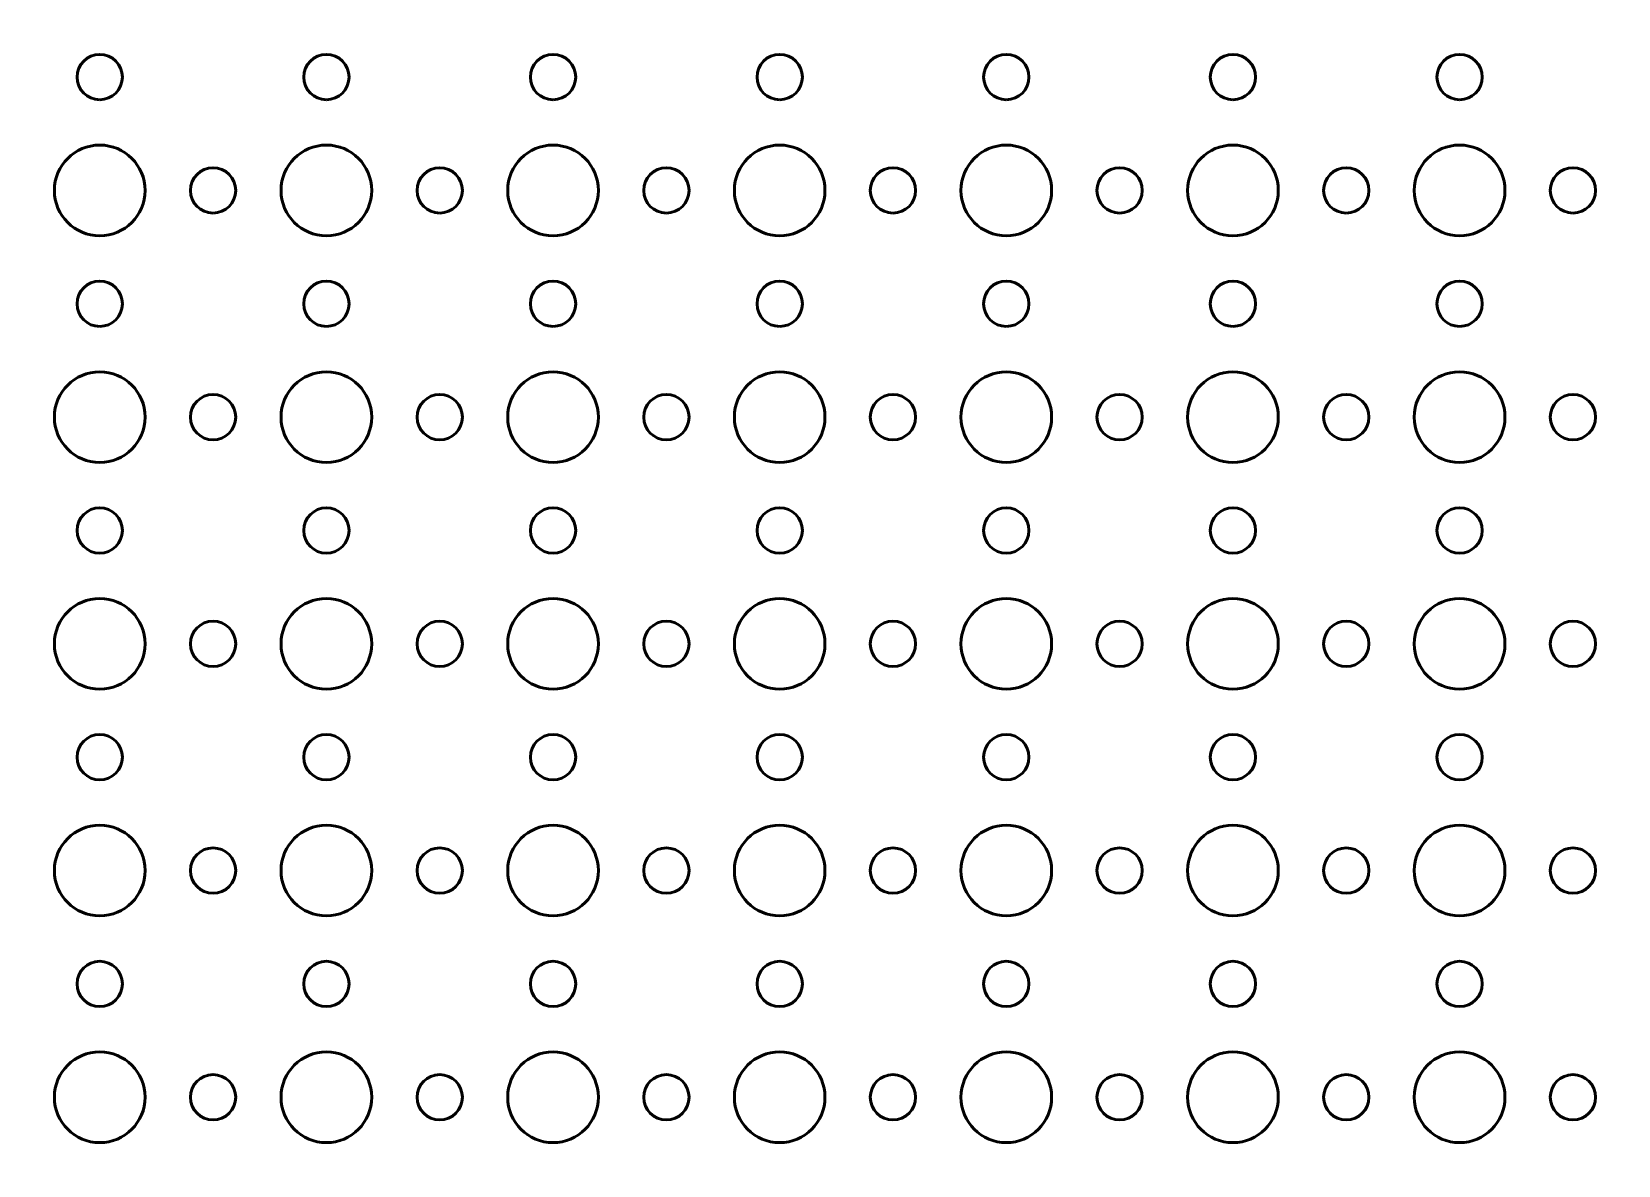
# Model space of a CAD drawing. Header units: centimetres. Extents: x -42 to 42, y -29.9 to 29.9.
# Drawn here: x -10.2 to 0.3, y -22.2 to -14.7 of the extents above; entities that cross this region are included whole.
import ezdxf

# ---------------------------------------------------------------- set-up
doc = ezdxf.new("R2010")
doc.units = ezdxf.units.CM
doc.header["$MEASUREMENT"] = 0
doc.layers.add('Layer 1', color=7, linetype='Continuous')

msp = doc.modelspace()

# ---------------------------------------------------------------- linework, layer by layer
at = {"layer": 'Layer 1', "lineweight": 53}
for points, knots in [([(41.95, 29.45), (41.95, 29.45), (41.95, -29.45), (41.95, -29.45), (41.95, -29.45), (41.95, -29.72614), (41.72614, -29.95), (41.45, -29.95), (41.45, -29.95), (41.45, -29.95), (-41.45, -29.95), (-41.45, -29.95), (-41.45, -29.95), (-41.72614, -29.95), (-41.95, -29.72614), (-41.95, -29.45), (-41.95, -29.45), (-41.95, -29.45), (-41.95, 29.45), (-41.95, 29.45), (-41.95, 29.45), (-41.95, 29.72614), (-41.72614, 29.95), (-41.45, 29.95), (-41.45, 29.95), (-41.45, 29.95), (41.45, 29.95), (41.45, 29.95), (41.45, 29.95), (41.72614, 29.95), (41.95, 29.72614), (41.95, 29.45)], [0, 0, 0, 0, 0.11111111, 0.11111111, 0.11111111, 0.11111111, 0.22222222, 0.22222222, 0.22222222, 0.22222222, 0.33333333, 0.33333333, 0.33333333, 0.33333333, 0.44444444, 0.44444444, 0.44444444, 0.44444444, 0.55555556, 0.55555556, 0.55555556, 0.55555556, 0.66666667, 0.66666667, 0.66666667, 0.66666667, 0.77777778, 0.77777778, 0.77777778, 0.77777778, 1, 1, 1, 1]), ([(-9.75, -15.15), (-9.83284, -15.15), (-9.9, -15.08284), (-9.9, -15), (-9.9, -15), (-9.9, -14.91716), (-9.83284, -14.85), (-9.75, -14.85), (-9.75, -14.85), (-9.66716, -14.85), (-9.6, -14.91716), (-9.6, -15), (-9.6, -15), (-9.6, -15.08284), (-9.66716, -15.15), (-9.75, -15.15)], [0, 0, 0, 0, 0.2, 0.2, 0.2, 0.2, 0.4, 0.4, 0.4, 0.4, 0.6, 0.6, 0.6, 0.6, 1, 1, 1, 1]), ([(-8.25, -15.15), (-8.33284, -15.15), (-8.4, -15.08284), (-8.4, -15), (-8.4, -15), (-8.4, -14.91716), (-8.33284, -14.85), (-8.25, -14.85), (-8.25, -14.85), (-8.16716, -14.85), (-8.1, -14.91716), (-8.1, -15), (-8.1, -15), (-8.1, -15.08284), (-8.16716, -15.15), (-8.25, -15.15)], [0, 0, 0, 0, 0.2, 0.2, 0.2, 0.2, 0.4, 0.4, 0.4, 0.4, 0.6, 0.6, 0.6, 0.6, 1, 1, 1, 1]), ([(-6.75, -15.15), (-6.83284, -15.15), (-6.9, -15.08284), (-6.9, -15), (-6.9, -15), (-6.9, -14.91716), (-6.83284, -14.85), (-6.75, -14.85), (-6.75, -14.85), (-6.66716, -14.85), (-6.6, -14.91716), (-6.6, -15), (-6.6, -15), (-6.6, -15.08284), (-6.66716, -15.15), (-6.75, -15.15)], [0, 0, 0, 0, 0.2, 0.2, 0.2, 0.2, 0.4, 0.4, 0.4, 0.4, 0.6, 0.6, 0.6, 0.6, 1, 1, 1, 1]), ([(-5.25, -15.15), (-5.33284, -15.15), (-5.4, -15.08284), (-5.4, -15), (-5.4, -15), (-5.4, -14.91716), (-5.33284, -14.85), (-5.25, -14.85), (-5.25, -14.85), (-5.16716, -14.85), (-5.1, -14.91716), (-5.1, -15), (-5.1, -15), (-5.1, -15.08284), (-5.16716, -15.15), (-5.25, -15.15)], [0, 0, 0, 0, 0.2, 0.2, 0.2, 0.2, 0.4, 0.4, 0.4, 0.4, 0.6, 0.6, 0.6, 0.6, 1, 1, 1, 1]), ([(-3.75, -15.15), (-3.83284, -15.15), (-3.9, -15.08284), (-3.9, -15), (-3.9, -15), (-3.9, -14.91716), (-3.83284, -14.85), (-3.75, -14.85), (-3.75, -14.85), (-3.66716, -14.85), (-3.6, -14.91716), (-3.6, -15), (-3.6, -15), (-3.6, -15.08284), (-3.66716, -15.15), (-3.75, -15.15)], [0, 0, 0, 0, 0.2, 0.2, 0.2, 0.2, 0.4, 0.4, 0.4, 0.4, 0.6, 0.6, 0.6, 0.6, 1, 1, 1, 1]), ([(-2.25, -15.15), (-2.33284, -15.15), (-2.4, -15.08284), (-2.4, -15), (-2.4, -15), (-2.4, -14.91716), (-2.33284, -14.85), (-2.25, -14.85), (-2.25, -14.85), (-2.16716, -14.85), (-2.1, -14.91716), (-2.1, -15), (-2.1, -15), (-2.1, -15.08284), (-2.16716, -15.15), (-2.25, -15.15)], [0, 0, 0, 0, 0.2, 0.2, 0.2, 0.2, 0.4, 0.4, 0.4, 0.4, 0.6, 0.6, 0.6, 0.6, 1, 1, 1, 1]), ([(-0.75, -15.15), (-0.83284, -15.15), (-0.9, -15.08284), (-0.9, -15), (-0.9, -15), (-0.9, -14.91716), (-0.83284, -14.85), (-0.75, -14.85), (-0.75, -14.85), (-0.66716, -14.85), (-0.6, -14.91716), (-0.6, -15), (-0.6, -15), (-0.6, -15.08284), (-0.66716, -15.15), (-0.75, -15.15)], [0, 0, 0, 0, 0.2, 0.2, 0.2, 0.2, 0.4, 0.4, 0.4, 0.4, 0.6, 0.6, 0.6, 0.6, 1, 1, 1, 1]), ([(-9.75, -16.05), (-9.91569, -16.05), (-10.05, -15.91569), (-10.05, -15.75), (-10.05, -15.75), (-10.05, -15.58431), (-9.91569, -15.45), (-9.75, -15.45), (-9.75, -15.45), (-9.58431, -15.45), (-9.45, -15.58431), (-9.45, -15.75), (-9.45, -15.75), (-9.45, -15.91569), (-9.58431, -16.05), (-9.75, -16.05)], [0, 0, 0, 0, 0.2, 0.2, 0.2, 0.2, 0.4, 0.4, 0.4, 0.4, 0.6, 0.6, 0.6, 0.6, 1, 1, 1, 1]), ([(-8.25, -16.05), (-8.41569, -16.05), (-8.55, -15.91569), (-8.55, -15.75), (-8.55, -15.75), (-8.55, -15.58431), (-8.41569, -15.45), (-8.25, -15.45), (-8.25, -15.45), (-8.08431, -15.45), (-7.95, -15.58431), (-7.95, -15.75), (-7.95, -15.75), (-7.95, -15.91569), (-8.08431, -16.05), (-8.25, -16.05)], [0, 0, 0, 0, 0.2, 0.2, 0.2, 0.2, 0.4, 0.4, 0.4, 0.4, 0.6, 0.6, 0.6, 0.6, 1, 1, 1, 1]), ([(-6.75, -16.05), (-6.91569, -16.05), (-7.05, -15.91569), (-7.05, -15.75), (-7.05, -15.75), (-7.05, -15.58431), (-6.91569, -15.45), (-6.75, -15.45), (-6.75, -15.45), (-6.58431, -15.45), (-6.45, -15.58431), (-6.45, -15.75), (-6.45, -15.75), (-6.45, -15.91569), (-6.58431, -16.05), (-6.75, -16.05)], [0, 0, 0, 0, 0.2, 0.2, 0.2, 0.2, 0.4, 0.4, 0.4, 0.4, 0.6, 0.6, 0.6, 0.6, 1, 1, 1, 1]), ([(-5.25, -16.05), (-5.41569, -16.05), (-5.55, -15.91569), (-5.55, -15.75), (-5.55, -15.75), (-5.55, -15.58431), (-5.41569, -15.45), (-5.25, -15.45), (-5.25, -15.45), (-5.08431, -15.45), (-4.95, -15.58431), (-4.95, -15.75), (-4.95, -15.75), (-4.95, -15.91569), (-5.08431, -16.05), (-5.25, -16.05)], [0, 0, 0, 0, 0.2, 0.2, 0.2, 0.2, 0.4, 0.4, 0.4, 0.4, 0.6, 0.6, 0.6, 0.6, 1, 1, 1, 1]), ([(-3.75, -16.05), (-3.91569, -16.05), (-4.05, -15.91569), (-4.05, -15.75), (-4.05, -15.75), (-4.05, -15.58431), (-3.91569, -15.45), (-3.75, -15.45), (-3.75, -15.45), (-3.58431, -15.45), (-3.45, -15.58431), (-3.45, -15.75), (-3.45, -15.75), (-3.45, -15.91569), (-3.58431, -16.05), (-3.75, -16.05)], [0, 0, 0, 0, 0.2, 0.2, 0.2, 0.2, 0.4, 0.4, 0.4, 0.4, 0.6, 0.6, 0.6, 0.6, 1, 1, 1, 1]), ([(-2.25, -16.05), (-2.41569, -16.05), (-2.55, -15.91569), (-2.55, -15.75), (-2.55, -15.75), (-2.55, -15.58431), (-2.41569, -15.45), (-2.25, -15.45), (-2.25, -15.45), (-2.08431, -15.45), (-1.95, -15.58431), (-1.95, -15.75), (-1.95, -15.75), (-1.95, -15.91569), (-2.08431, -16.05), (-2.25, -16.05)], [0, 0, 0, 0, 0.2, 0.2, 0.2, 0.2, 0.4, 0.4, 0.4, 0.4, 0.6, 0.6, 0.6, 0.6, 1, 1, 1, 1]), ([(-0.75, -16.05), (-0.91569, -16.05), (-1.05, -15.91569), (-1.05, -15.75), (-1.05, -15.75), (-1.05, -15.58431), (-0.91569, -15.45), (-0.75, -15.45), (-0.75, -15.45), (-0.58431, -15.45), (-0.45, -15.58431), (-0.45, -15.75), (-0.45, -15.75), (-0.45, -15.91569), (-0.58431, -16.05), (-0.75, -16.05)], [0, 0, 0, 0, 0.2, 0.2, 0.2, 0.2, 0.4, 0.4, 0.4, 0.4, 0.6, 0.6, 0.6, 0.6, 1, 1, 1, 1]), ([(-9, -15.9), (-9.08284, -15.9), (-9.15, -15.83284), (-9.15, -15.75), (-9.15, -15.75), (-9.15, -15.66716), (-9.08284, -15.6), (-9, -15.6), (-9, -15.6), (-8.91716, -15.6), (-8.85, -15.66716), (-8.85, -15.75), (-8.85, -15.75), (-8.85, -15.83284), (-8.91716, -15.9), (-9, -15.9)], [0, 0, 0, 0, 0.2, 0.2, 0.2, 0.2, 0.4, 0.4, 0.4, 0.4, 0.6, 0.6, 0.6, 0.6, 1, 1, 1, 1]), ([(-7.5, -15.9), (-7.58284, -15.9), (-7.65, -15.83284), (-7.65, -15.75), (-7.65, -15.75), (-7.65, -15.66716), (-7.58284, -15.6), (-7.5, -15.6), (-7.5, -15.6), (-7.41716, -15.6), (-7.35, -15.66716), (-7.35, -15.75), (-7.35, -15.75), (-7.35, -15.83284), (-7.41716, -15.9), (-7.5, -15.9)], [0, 0, 0, 0, 0.2, 0.2, 0.2, 0.2, 0.4, 0.4, 0.4, 0.4, 0.6, 0.6, 0.6, 0.6, 1, 1, 1, 1]), ([(-6, -15.9), (-6.08284, -15.9), (-6.15, -15.83284), (-6.15, -15.75), (-6.15, -15.75), (-6.15, -15.66716), (-6.08284, -15.6), (-6, -15.6), (-6, -15.6), (-5.91716, -15.6), (-5.85, -15.66716), (-5.85, -15.75), (-5.85, -15.75), (-5.85, -15.83284), (-5.91716, -15.9), (-6, -15.9)], [0, 0, 0, 0, 0.2, 0.2, 0.2, 0.2, 0.4, 0.4, 0.4, 0.4, 0.6, 0.6, 0.6, 0.6, 1, 1, 1, 1]), ([(-4.5, -15.9), (-4.58284, -15.9), (-4.65, -15.83284), (-4.65, -15.75), (-4.65, -15.75), (-4.65, -15.66716), (-4.58284, -15.6), (-4.5, -15.6), (-4.5, -15.6), (-4.41716, -15.6), (-4.35, -15.66716), (-4.35, -15.75), (-4.35, -15.75), (-4.35, -15.83284), (-4.41716, -15.9), (-4.5, -15.9)], [0, 0, 0, 0, 0.2, 0.2, 0.2, 0.2, 0.4, 0.4, 0.4, 0.4, 0.6, 0.6, 0.6, 0.6, 1, 1, 1, 1]), ([(-3, -15.9), (-3.08284, -15.9), (-3.15, -15.83284), (-3.15, -15.75), (-3.15, -15.75), (-3.15, -15.66716), (-3.08284, -15.6), (-3, -15.6), (-3, -15.6), (-2.91716, -15.6), (-2.85, -15.66716), (-2.85, -15.75), (-2.85, -15.75), (-2.85, -15.83284), (-2.91716, -15.9), (-3, -15.9)], [0, 0, 0, 0, 0.2, 0.2, 0.2, 0.2, 0.4, 0.4, 0.4, 0.4, 0.6, 0.6, 0.6, 0.6, 1, 1, 1, 1]), ([(-1.5, -15.9), (-1.58284, -15.9), (-1.65, -15.83284), (-1.65, -15.75), (-1.65, -15.75), (-1.65, -15.66716), (-1.58284, -15.6), (-1.5, -15.6), (-1.5, -15.6), (-1.41716, -15.6), (-1.35, -15.66716), (-1.35, -15.75), (-1.35, -15.75), (-1.35, -15.83284), (-1.41716, -15.9), (-1.5, -15.9)], [0, 0, 0, 0, 0.2, 0.2, 0.2, 0.2, 0.4, 0.4, 0.4, 0.4, 0.6, 0.6, 0.6, 0.6, 1, 1, 1, 1]), ([(0, -15.9), (-0.08284, -15.9), (-0.15, -15.83284), (-0.15, -15.75), (-0.15, -15.75), (-0.15, -15.66716), (-0.08284, -15.6), (0, -15.6), (0, -15.6), (0.08284, -15.6), (0.15, -15.66716), (0.15, -15.75), (0.15, -15.75), (0.15, -15.83284), (0.08284, -15.9), (0, -15.9)], [0, 0, 0, 0, 0.2, 0.2, 0.2, 0.2, 0.4, 0.4, 0.4, 0.4, 0.6, 0.6, 0.6, 0.6, 1, 1, 1, 1]), ([(-9.75, -16.65), (-9.83284, -16.65), (-9.9, -16.58284), (-9.9, -16.5), (-9.9, -16.5), (-9.9, -16.41716), (-9.83284, -16.35), (-9.75, -16.35), (-9.75, -16.35), (-9.66716, -16.35), (-9.6, -16.41716), (-9.6, -16.5), (-9.6, -16.5), (-9.6, -16.58284), (-9.66716, -16.65), (-9.75, -16.65)], [0, 0, 0, 0, 0.2, 0.2, 0.2, 0.2, 0.4, 0.4, 0.4, 0.4, 0.6, 0.6, 0.6, 0.6, 1, 1, 1, 1]), ([(-8.25, -16.65), (-8.33284, -16.65), (-8.4, -16.58284), (-8.4, -16.5), (-8.4, -16.5), (-8.4, -16.41716), (-8.33284, -16.35), (-8.25, -16.35), (-8.25, -16.35), (-8.16716, -16.35), (-8.1, -16.41716), (-8.1, -16.5), (-8.1, -16.5), (-8.1, -16.58284), (-8.16716, -16.65), (-8.25, -16.65)], [0, 0, 0, 0, 0.2, 0.2, 0.2, 0.2, 0.4, 0.4, 0.4, 0.4, 0.6, 0.6, 0.6, 0.6, 1, 1, 1, 1]), ([(-6.75, -16.65), (-6.83284, -16.65), (-6.9, -16.58284), (-6.9, -16.5), (-6.9, -16.5), (-6.9, -16.41716), (-6.83284, -16.35), (-6.75, -16.35), (-6.75, -16.35), (-6.66716, -16.35), (-6.6, -16.41716), (-6.6, -16.5), (-6.6, -16.5), (-6.6, -16.58284), (-6.66716, -16.65), (-6.75, -16.65)], [0, 0, 0, 0, 0.2, 0.2, 0.2, 0.2, 0.4, 0.4, 0.4, 0.4, 0.6, 0.6, 0.6, 0.6, 1, 1, 1, 1]), ([(-5.25, -16.65), (-5.33284, -16.65), (-5.4, -16.58284), (-5.4, -16.5), (-5.4, -16.5), (-5.4, -16.41716), (-5.33284, -16.35), (-5.25, -16.35), (-5.25, -16.35), (-5.16716, -16.35), (-5.1, -16.41716), (-5.1, -16.5), (-5.1, -16.5), (-5.1, -16.58284), (-5.16716, -16.65), (-5.25, -16.65)], [0, 0, 0, 0, 0.2, 0.2, 0.2, 0.2, 0.4, 0.4, 0.4, 0.4, 0.6, 0.6, 0.6, 0.6, 1, 1, 1, 1]), ([(-3.75, -16.65), (-3.83284, -16.65), (-3.9, -16.58284), (-3.9, -16.5), (-3.9, -16.5), (-3.9, -16.41716), (-3.83284, -16.35), (-3.75, -16.35), (-3.75, -16.35), (-3.66716, -16.35), (-3.6, -16.41716), (-3.6, -16.5), (-3.6, -16.5), (-3.6, -16.58284), (-3.66716, -16.65), (-3.75, -16.65)], [0, 0, 0, 0, 0.2, 0.2, 0.2, 0.2, 0.4, 0.4, 0.4, 0.4, 0.6, 0.6, 0.6, 0.6, 1, 1, 1, 1]), ([(-2.25, -16.65), (-2.33284, -16.65), (-2.4, -16.58284), (-2.4, -16.5), (-2.4, -16.5), (-2.4, -16.41716), (-2.33284, -16.35), (-2.25, -16.35), (-2.25, -16.35), (-2.16716, -16.35), (-2.1, -16.41716), (-2.1, -16.5), (-2.1, -16.5), (-2.1, -16.58284), (-2.16716, -16.65), (-2.25, -16.65)], [0, 0, 0, 0, 0.2, 0.2, 0.2, 0.2, 0.4, 0.4, 0.4, 0.4, 0.6, 0.6, 0.6, 0.6, 1, 1, 1, 1]), ([(-0.75, -16.65), (-0.83284, -16.65), (-0.9, -16.58284), (-0.9, -16.5), (-0.9, -16.5), (-0.9, -16.41716), (-0.83284, -16.35), (-0.75, -16.35), (-0.75, -16.35), (-0.66716, -16.35), (-0.6, -16.41716), (-0.6, -16.5), (-0.6, -16.5), (-0.6, -16.58284), (-0.66716, -16.65), (-0.75, -16.65)], [0, 0, 0, 0, 0.2, 0.2, 0.2, 0.2, 0.4, 0.4, 0.4, 0.4, 0.6, 0.6, 0.6, 0.6, 1, 1, 1, 1]), ([(-9.75, -17.55), (-9.91569, -17.55), (-10.05, -17.41569), (-10.05, -17.25), (-10.05, -17.25), (-10.05, -17.08431), (-9.91569, -16.95), (-9.75, -16.95), (-9.75, -16.95), (-9.58431, -16.95), (-9.45, -17.08431), (-9.45, -17.25), (-9.45, -17.25), (-9.45, -17.41569), (-9.58431, -17.55), (-9.75, -17.55)], [0, 0, 0, 0, 0.2, 0.2, 0.2, 0.2, 0.4, 0.4, 0.4, 0.4, 0.6, 0.6, 0.6, 0.6, 1, 1, 1, 1]), ([(-8.25, -17.55), (-8.41569, -17.55), (-8.55, -17.41569), (-8.55, -17.25), (-8.55, -17.25), (-8.55, -17.08431), (-8.41569, -16.95), (-8.25, -16.95), (-8.25, -16.95), (-8.08431, -16.95), (-7.95, -17.08431), (-7.95, -17.25), (-7.95, -17.25), (-7.95, -17.41569), (-8.08431, -17.55), (-8.25, -17.55)], [0, 0, 0, 0, 0.2, 0.2, 0.2, 0.2, 0.4, 0.4, 0.4, 0.4, 0.6, 0.6, 0.6, 0.6, 1, 1, 1, 1]), ([(-6.75, -17.55), (-6.91569, -17.55), (-7.05, -17.41569), (-7.05, -17.25), (-7.05, -17.25), (-7.05, -17.08431), (-6.91569, -16.95), (-6.75, -16.95), (-6.75, -16.95), (-6.58431, -16.95), (-6.45, -17.08431), (-6.45, -17.25), (-6.45, -17.25), (-6.45, -17.41569), (-6.58431, -17.55), (-6.75, -17.55)], [0, 0, 0, 0, 0.2, 0.2, 0.2, 0.2, 0.4, 0.4, 0.4, 0.4, 0.6, 0.6, 0.6, 0.6, 1, 1, 1, 1]), ([(-5.25, -17.55), (-5.41569, -17.55), (-5.55, -17.41569), (-5.55, -17.25), (-5.55, -17.25), (-5.55, -17.08431), (-5.41569, -16.95), (-5.25, -16.95), (-5.25, -16.95), (-5.08431, -16.95), (-4.95, -17.08431), (-4.95, -17.25), (-4.95, -17.25), (-4.95, -17.41569), (-5.08431, -17.55), (-5.25, -17.55)], [0, 0, 0, 0, 0.2, 0.2, 0.2, 0.2, 0.4, 0.4, 0.4, 0.4, 0.6, 0.6, 0.6, 0.6, 1, 1, 1, 1]), ([(-3.75, -17.55), (-3.91569, -17.55), (-4.05, -17.41569), (-4.05, -17.25), (-4.05, -17.25), (-4.05, -17.08431), (-3.91569, -16.95), (-3.75, -16.95), (-3.75, -16.95), (-3.58431, -16.95), (-3.45, -17.08431), (-3.45, -17.25), (-3.45, -17.25), (-3.45, -17.41569), (-3.58431, -17.55), (-3.75, -17.55)], [0, 0, 0, 0, 0.2, 0.2, 0.2, 0.2, 0.4, 0.4, 0.4, 0.4, 0.6, 0.6, 0.6, 0.6, 1, 1, 1, 1]), ([(-2.25, -17.55), (-2.41569, -17.55), (-2.55, -17.41569), (-2.55, -17.25), (-2.55, -17.25), (-2.55, -17.08431), (-2.41569, -16.95), (-2.25, -16.95), (-2.25, -16.95), (-2.08431, -16.95), (-1.95, -17.08431), (-1.95, -17.25), (-1.95, -17.25), (-1.95, -17.41569), (-2.08431, -17.55), (-2.25, -17.55)], [0, 0, 0, 0, 0.2, 0.2, 0.2, 0.2, 0.4, 0.4, 0.4, 0.4, 0.6, 0.6, 0.6, 0.6, 1, 1, 1, 1]), ([(-0.75, -17.55), (-0.91569, -17.55), (-1.05, -17.41569), (-1.05, -17.25), (-1.05, -17.25), (-1.05, -17.08431), (-0.91569, -16.95), (-0.75, -16.95), (-0.75, -16.95), (-0.58431, -16.95), (-0.45, -17.08431), (-0.45, -17.25), (-0.45, -17.25), (-0.45, -17.41569), (-0.58431, -17.55), (-0.75, -17.55)], [0, 0, 0, 0, 0.2, 0.2, 0.2, 0.2, 0.4, 0.4, 0.4, 0.4, 0.6, 0.6, 0.6, 0.6, 1, 1, 1, 1]), ([(-9, -17.4), (-9.08284, -17.4), (-9.15, -17.33284), (-9.15, -17.25), (-9.15, -17.25), (-9.15, -17.16716), (-9.08284, -17.1), (-9, -17.1), (-9, -17.1), (-8.91716, -17.1), (-8.85, -17.16716), (-8.85, -17.25), (-8.85, -17.25), (-8.85, -17.33284), (-8.91716, -17.4), (-9, -17.4)], [0, 0, 0, 0, 0.2, 0.2, 0.2, 0.2, 0.4, 0.4, 0.4, 0.4, 0.6, 0.6, 0.6, 0.6, 1, 1, 1, 1]), ([(-7.5, -17.4), (-7.58284, -17.4), (-7.65, -17.33284), (-7.65, -17.25), (-7.65, -17.25), (-7.65, -17.16716), (-7.58284, -17.1), (-7.5, -17.1), (-7.5, -17.1), (-7.41716, -17.1), (-7.35, -17.16716), (-7.35, -17.25), (-7.35, -17.25), (-7.35, -17.33284), (-7.41716, -17.4), (-7.5, -17.4)], [0, 0, 0, 0, 0.2, 0.2, 0.2, 0.2, 0.4, 0.4, 0.4, 0.4, 0.6, 0.6, 0.6, 0.6, 1, 1, 1, 1]), ([(-6, -17.4), (-6.08284, -17.4), (-6.15, -17.33284), (-6.15, -17.25), (-6.15, -17.25), (-6.15, -17.16716), (-6.08284, -17.1), (-6, -17.1), (-6, -17.1), (-5.91716, -17.1), (-5.85, -17.16716), (-5.85, -17.25), (-5.85, -17.25), (-5.85, -17.33284), (-5.91716, -17.4), (-6, -17.4)], [0, 0, 0, 0, 0.2, 0.2, 0.2, 0.2, 0.4, 0.4, 0.4, 0.4, 0.6, 0.6, 0.6, 0.6, 1, 1, 1, 1]), ([(-4.5, -17.4), (-4.58284, -17.4), (-4.65, -17.33284), (-4.65, -17.25), (-4.65, -17.25), (-4.65, -17.16716), (-4.58284, -17.1), (-4.5, -17.1), (-4.5, -17.1), (-4.41716, -17.1), (-4.35, -17.16716), (-4.35, -17.25), (-4.35, -17.25), (-4.35, -17.33284), (-4.41716, -17.4), (-4.5, -17.4)], [0, 0, 0, 0, 0.2, 0.2, 0.2, 0.2, 0.4, 0.4, 0.4, 0.4, 0.6, 0.6, 0.6, 0.6, 1, 1, 1, 1]), ([(-3, -17.4), (-3.08284, -17.4), (-3.15, -17.33284), (-3.15, -17.25), (-3.15, -17.25), (-3.15, -17.16716), (-3.08284, -17.1), (-3, -17.1), (-3, -17.1), (-2.91716, -17.1), (-2.85, -17.16716), (-2.85, -17.25), (-2.85, -17.25), (-2.85, -17.33284), (-2.91716, -17.4), (-3, -17.4)], [0, 0, 0, 0, 0.2, 0.2, 0.2, 0.2, 0.4, 0.4, 0.4, 0.4, 0.6, 0.6, 0.6, 0.6, 1, 1, 1, 1]), ([(-1.5, -17.4), (-1.58284, -17.4), (-1.65, -17.33284), (-1.65, -17.25), (-1.65, -17.25), (-1.65, -17.16716), (-1.58284, -17.1), (-1.5, -17.1), (-1.5, -17.1), (-1.41716, -17.1), (-1.35, -17.16716), (-1.35, -17.25), (-1.35, -17.25), (-1.35, -17.33284), (-1.41716, -17.4), (-1.5, -17.4)], [0, 0, 0, 0, 0.2, 0.2, 0.2, 0.2, 0.4, 0.4, 0.4, 0.4, 0.6, 0.6, 0.6, 0.6, 1, 1, 1, 1]), ([(0, -17.4), (-0.08284, -17.4), (-0.15, -17.33284), (-0.15, -17.25), (-0.15, -17.25), (-0.15, -17.16716), (-0.08284, -17.1), (0, -17.1), (0, -17.1), (0.08284, -17.1), (0.15, -17.16716), (0.15, -17.25), (0.15, -17.25), (0.15, -17.33284), (0.08284, -17.4), (0, -17.4)], [0, 0, 0, 0, 0.2, 0.2, 0.2, 0.2, 0.4, 0.4, 0.4, 0.4, 0.6, 0.6, 0.6, 0.6, 1, 1, 1, 1]), ([(-9.75, -18.15), (-9.83284, -18.15), (-9.9, -18.08284), (-9.9, -18), (-9.9, -18), (-9.9, -17.91716), (-9.83284, -17.85), (-9.75, -17.85), (-9.75, -17.85), (-9.66716, -17.85), (-9.6, -17.91716), (-9.6, -18), (-9.6, -18), (-9.6, -18.08284), (-9.66716, -18.15), (-9.75, -18.15)], [0, 0, 0, 0, 0.2, 0.2, 0.2, 0.2, 0.4, 0.4, 0.4, 0.4, 0.6, 0.6, 0.6, 0.6, 1, 1, 1, 1]), ([(-8.25, -18.15), (-8.33284, -18.15), (-8.4, -18.08284), (-8.4, -18), (-8.4, -18), (-8.4, -17.91716), (-8.33284, -17.85), (-8.25, -17.85), (-8.25, -17.85), (-8.16716, -17.85), (-8.1, -17.91716), (-8.1, -18), (-8.1, -18), (-8.1, -18.08284), (-8.16716, -18.15), (-8.25, -18.15)], [0, 0, 0, 0, 0.2, 0.2, 0.2, 0.2, 0.4, 0.4, 0.4, 0.4, 0.6, 0.6, 0.6, 0.6, 1, 1, 1, 1]), ([(-6.75, -18.15), (-6.83284, -18.15), (-6.9, -18.08284), (-6.9, -18), (-6.9, -18), (-6.9, -17.91716), (-6.83284, -17.85), (-6.75, -17.85), (-6.75, -17.85), (-6.66716, -17.85), (-6.6, -17.91716), (-6.6, -18), (-6.6, -18), (-6.6, -18.08284), (-6.66716, -18.15), (-6.75, -18.15)], [0, 0, 0, 0, 0.2, 0.2, 0.2, 0.2, 0.4, 0.4, 0.4, 0.4, 0.6, 0.6, 0.6, 0.6, 1, 1, 1, 1]), ([(-5.25, -18.15), (-5.33284, -18.15), (-5.4, -18.08284), (-5.4, -18), (-5.4, -18), (-5.4, -17.91716), (-5.33284, -17.85), (-5.25, -17.85), (-5.25, -17.85), (-5.16716, -17.85), (-5.1, -17.91716), (-5.1, -18), (-5.1, -18), (-5.1, -18.08284), (-5.16716, -18.15), (-5.25, -18.15)], [0, 0, 0, 0, 0.2, 0.2, 0.2, 0.2, 0.4, 0.4, 0.4, 0.4, 0.6, 0.6, 0.6, 0.6, 1, 1, 1, 1]), ([(-3.75, -18.15), (-3.83284, -18.15), (-3.9, -18.08284), (-3.9, -18), (-3.9, -18), (-3.9, -17.91716), (-3.83284, -17.85), (-3.75, -17.85), (-3.75, -17.85), (-3.66716, -17.85), (-3.6, -17.91716), (-3.6, -18), (-3.6, -18), (-3.6, -18.08284), (-3.66716, -18.15), (-3.75, -18.15)], [0, 0, 0, 0, 0.2, 0.2, 0.2, 0.2, 0.4, 0.4, 0.4, 0.4, 0.6, 0.6, 0.6, 0.6, 1, 1, 1, 1]), ([(-2.25, -18.15), (-2.33284, -18.15), (-2.4, -18.08284), (-2.4, -18), (-2.4, -18), (-2.4, -17.91716), (-2.33284, -17.85), (-2.25, -17.85), (-2.25, -17.85), (-2.16716, -17.85), (-2.1, -17.91716), (-2.1, -18), (-2.1, -18), (-2.1, -18.08284), (-2.16716, -18.15), (-2.25, -18.15)], [0, 0, 0, 0, 0.2, 0.2, 0.2, 0.2, 0.4, 0.4, 0.4, 0.4, 0.6, 0.6, 0.6, 0.6, 1, 1, 1, 1]), ([(-0.75, -18.15), (-0.83284, -18.15), (-0.9, -18.08284), (-0.9, -18), (-0.9, -18), (-0.9, -17.91716), (-0.83284, -17.85), (-0.75, -17.85), (-0.75, -17.85), (-0.66716, -17.85), (-0.6, -17.91716), (-0.6, -18), (-0.6, -18), (-0.6, -18.08284), (-0.66716, -18.15), (-0.75, -18.15)], [0, 0, 0, 0, 0.2, 0.2, 0.2, 0.2, 0.4, 0.4, 0.4, 0.4, 0.6, 0.6, 0.6, 0.6, 1, 1, 1, 1]), ([(-9.75, -19.05), (-9.91569, -19.05), (-10.05, -18.91569), (-10.05, -18.75), (-10.05, -18.75), (-10.05, -18.58431), (-9.91569, -18.45), (-9.75, -18.45), (-9.75, -18.45), (-9.58431, -18.45), (-9.45, -18.58431), (-9.45, -18.75), (-9.45, -18.75), (-9.45, -18.91569), (-9.58431, -19.05), (-9.75, -19.05)], [0, 0, 0, 0, 0.2, 0.2, 0.2, 0.2, 0.4, 0.4, 0.4, 0.4, 0.6, 0.6, 0.6, 0.6, 1, 1, 1, 1]), ([(-8.25, -19.05), (-8.41569, -19.05), (-8.55, -18.91569), (-8.55, -18.75), (-8.55, -18.75), (-8.55, -18.58431), (-8.41569, -18.45), (-8.25, -18.45), (-8.25, -18.45), (-8.08431, -18.45), (-7.95, -18.58431), (-7.95, -18.75), (-7.95, -18.75), (-7.95, -18.91569), (-8.08431, -19.05), (-8.25, -19.05)], [0, 0, 0, 0, 0.2, 0.2, 0.2, 0.2, 0.4, 0.4, 0.4, 0.4, 0.6, 0.6, 0.6, 0.6, 1, 1, 1, 1]), ([(-6.75, -19.05), (-6.91569, -19.05), (-7.05, -18.91569), (-7.05, -18.75), (-7.05, -18.75), (-7.05, -18.58431), (-6.91569, -18.45), (-6.75, -18.45), (-6.75, -18.45), (-6.58431, -18.45), (-6.45, -18.58431), (-6.45, -18.75), (-6.45, -18.75), (-6.45, -18.91569), (-6.58431, -19.05), (-6.75, -19.05)], [0, 0, 0, 0, 0.2, 0.2, 0.2, 0.2, 0.4, 0.4, 0.4, 0.4, 0.6, 0.6, 0.6, 0.6, 1, 1, 1, 1]), ([(-5.25, -19.05), (-5.41569, -19.05), (-5.55, -18.91569), (-5.55, -18.75), (-5.55, -18.75), (-5.55, -18.58431), (-5.41569, -18.45), (-5.25, -18.45), (-5.25, -18.45), (-5.08431, -18.45), (-4.95, -18.58431), (-4.95, -18.75), (-4.95, -18.75), (-4.95, -18.91569), (-5.08431, -19.05), (-5.25, -19.05)], [0, 0, 0, 0, 0.2, 0.2, 0.2, 0.2, 0.4, 0.4, 0.4, 0.4, 0.6, 0.6, 0.6, 0.6, 1, 1, 1, 1]), ([(-3.75, -19.05), (-3.91569, -19.05), (-4.05, -18.91569), (-4.05, -18.75), (-4.05, -18.75), (-4.05, -18.58431), (-3.91569, -18.45), (-3.75, -18.45), (-3.75, -18.45), (-3.58431, -18.45), (-3.45, -18.58431), (-3.45, -18.75), (-3.45, -18.75), (-3.45, -18.91569), (-3.58431, -19.05), (-3.75, -19.05)], [0, 0, 0, 0, 0.2, 0.2, 0.2, 0.2, 0.4, 0.4, 0.4, 0.4, 0.6, 0.6, 0.6, 0.6, 1, 1, 1, 1]), ([(-2.25, -19.05), (-2.41569, -19.05), (-2.55, -18.91569), (-2.55, -18.75), (-2.55, -18.75), (-2.55, -18.58431), (-2.41569, -18.45), (-2.25, -18.45), (-2.25, -18.45), (-2.08431, -18.45), (-1.95, -18.58431), (-1.95, -18.75), (-1.95, -18.75), (-1.95, -18.91569), (-2.08431, -19.05), (-2.25, -19.05)], [0, 0, 0, 0, 0.2, 0.2, 0.2, 0.2, 0.4, 0.4, 0.4, 0.4, 0.6, 0.6, 0.6, 0.6, 1, 1, 1, 1]), ([(-0.75, -19.05), (-0.91569, -19.05), (-1.05, -18.91569), (-1.05, -18.75), (-1.05, -18.75), (-1.05, -18.58431), (-0.91569, -18.45), (-0.75, -18.45), (-0.75, -18.45), (-0.58431, -18.45), (-0.45, -18.58431), (-0.45, -18.75), (-0.45, -18.75), (-0.45, -18.91569), (-0.58431, -19.05), (-0.75, -19.05)], [0, 0, 0, 0, 0.2, 0.2, 0.2, 0.2, 0.4, 0.4, 0.4, 0.4, 0.6, 0.6, 0.6, 0.6, 1, 1, 1, 1]), ([(-9, -18.9), (-9.08284, -18.9), (-9.15, -18.83284), (-9.15, -18.75), (-9.15, -18.75), (-9.15, -18.66716), (-9.08284, -18.6), (-9, -18.6), (-9, -18.6), (-8.91716, -18.6), (-8.85, -18.66716), (-8.85, -18.75), (-8.85, -18.75), (-8.85, -18.83284), (-8.91716, -18.9), (-9, -18.9)], [0, 0, 0, 0, 0.2, 0.2, 0.2, 0.2, 0.4, 0.4, 0.4, 0.4, 0.6, 0.6, 0.6, 0.6, 1, 1, 1, 1]), ([(-7.5, -18.9), (-7.58284, -18.9), (-7.65, -18.83284), (-7.65, -18.75), (-7.65, -18.75), (-7.65, -18.66716), (-7.58284, -18.6), (-7.5, -18.6), (-7.5, -18.6), (-7.41716, -18.6), (-7.35, -18.66716), (-7.35, -18.75), (-7.35, -18.75), (-7.35, -18.83284), (-7.41716, -18.9), (-7.5, -18.9)], [0, 0, 0, 0, 0.2, 0.2, 0.2, 0.2, 0.4, 0.4, 0.4, 0.4, 0.6, 0.6, 0.6, 0.6, 1, 1, 1, 1]), ([(-6, -18.9), (-6.08284, -18.9), (-6.15, -18.83284), (-6.15, -18.75), (-6.15, -18.75), (-6.15, -18.66716), (-6.08284, -18.6), (-6, -18.6), (-6, -18.6), (-5.91716, -18.6), (-5.85, -18.66716), (-5.85, -18.75), (-5.85, -18.75), (-5.85, -18.83284), (-5.91716, -18.9), (-6, -18.9)], [0, 0, 0, 0, 0.2, 0.2, 0.2, 0.2, 0.4, 0.4, 0.4, 0.4, 0.6, 0.6, 0.6, 0.6, 1, 1, 1, 1]), ([(-4.5, -18.9), (-4.58284, -18.9), (-4.65, -18.83284), (-4.65, -18.75), (-4.65, -18.75), (-4.65, -18.66716), (-4.58284, -18.6), (-4.5, -18.6), (-4.5, -18.6), (-4.41716, -18.6), (-4.35, -18.66716), (-4.35, -18.75), (-4.35, -18.75), (-4.35, -18.83284), (-4.41716, -18.9), (-4.5, -18.9)], [0, 0, 0, 0, 0.2, 0.2, 0.2, 0.2, 0.4, 0.4, 0.4, 0.4, 0.6, 0.6, 0.6, 0.6, 1, 1, 1, 1]), ([(-3, -18.9), (-3.08284, -18.9), (-3.15, -18.83284), (-3.15, -18.75), (-3.15, -18.75), (-3.15, -18.66716), (-3.08284, -18.6), (-3, -18.6), (-3, -18.6), (-2.91716, -18.6), (-2.85, -18.66716), (-2.85, -18.75), (-2.85, -18.75), (-2.85, -18.83284), (-2.91716, -18.9), (-3, -18.9)], [0, 0, 0, 0, 0.2, 0.2, 0.2, 0.2, 0.4, 0.4, 0.4, 0.4, 0.6, 0.6, 0.6, 0.6, 1, 1, 1, 1]), ([(-1.5, -18.9), (-1.58284, -18.9), (-1.65, -18.83284), (-1.65, -18.75), (-1.65, -18.75), (-1.65, -18.66716), (-1.58284, -18.6), (-1.5, -18.6), (-1.5, -18.6), (-1.41716, -18.6), (-1.35, -18.66716), (-1.35, -18.75), (-1.35, -18.75), (-1.35, -18.83284), (-1.41716, -18.9), (-1.5, -18.9)], [0, 0, 0, 0, 0.2, 0.2, 0.2, 0.2, 0.4, 0.4, 0.4, 0.4, 0.6, 0.6, 0.6, 0.6, 1, 1, 1, 1]), ([(0, -18.9), (-0.08284, -18.9), (-0.15, -18.83284), (-0.15, -18.75), (-0.15, -18.75), (-0.15, -18.66716), (-0.08284, -18.6), (0, -18.6), (0, -18.6), (0.08284, -18.6), (0.15, -18.66716), (0.15, -18.75), (0.15, -18.75), (0.15, -18.83284), (0.08284, -18.9), (0, -18.9)], [0, 0, 0, 0, 0.2, 0.2, 0.2, 0.2, 0.4, 0.4, 0.4, 0.4, 0.6, 0.6, 0.6, 0.6, 1, 1, 1, 1]), ([(-9.75, -19.65), (-9.83284, -19.65), (-9.9, -19.58284), (-9.9, -19.5), (-9.9, -19.5), (-9.9, -19.41716), (-9.83284, -19.35), (-9.75, -19.35), (-9.75, -19.35), (-9.66716, -19.35), (-9.6, -19.41716), (-9.6, -19.5), (-9.6, -19.5), (-9.6, -19.58284), (-9.66716, -19.65), (-9.75, -19.65)], [0, 0, 0, 0, 0.2, 0.2, 0.2, 0.2, 0.4, 0.4, 0.4, 0.4, 0.6, 0.6, 0.6, 0.6, 1, 1, 1, 1]), ([(-8.25, -19.65), (-8.33284, -19.65), (-8.4, -19.58284), (-8.4, -19.5), (-8.4, -19.5), (-8.4, -19.41716), (-8.33284, -19.35), (-8.25, -19.35), (-8.25, -19.35), (-8.16716, -19.35), (-8.1, -19.41716), (-8.1, -19.5), (-8.1, -19.5), (-8.1, -19.58284), (-8.16716, -19.65), (-8.25, -19.65)], [0, 0, 0, 0, 0.2, 0.2, 0.2, 0.2, 0.4, 0.4, 0.4, 0.4, 0.6, 0.6, 0.6, 0.6, 1, 1, 1, 1]), ([(-6.75, -19.65), (-6.83284, -19.65), (-6.9, -19.58284), (-6.9, -19.5), (-6.9, -19.5), (-6.9, -19.41716), (-6.83284, -19.35), (-6.75, -19.35), (-6.75, -19.35), (-6.66716, -19.35), (-6.6, -19.41716), (-6.6, -19.5), (-6.6, -19.5), (-6.6, -19.58284), (-6.66716, -19.65), (-6.75, -19.65)], [0, 0, 0, 0, 0.2, 0.2, 0.2, 0.2, 0.4, 0.4, 0.4, 0.4, 0.6, 0.6, 0.6, 0.6, 1, 1, 1, 1]), ([(-5.25, -19.65), (-5.33284, -19.65), (-5.4, -19.58284), (-5.4, -19.5), (-5.4, -19.5), (-5.4, -19.41716), (-5.33284, -19.35), (-5.25, -19.35), (-5.25, -19.35), (-5.16716, -19.35), (-5.1, -19.41716), (-5.1, -19.5), (-5.1, -19.5), (-5.1, -19.58284), (-5.16716, -19.65), (-5.25, -19.65)], [0, 0, 0, 0, 0.2, 0.2, 0.2, 0.2, 0.4, 0.4, 0.4, 0.4, 0.6, 0.6, 0.6, 0.6, 1, 1, 1, 1]), ([(-3.75, -19.65), (-3.83284, -19.65), (-3.9, -19.58284), (-3.9, -19.5), (-3.9, -19.5), (-3.9, -19.41716), (-3.83284, -19.35), (-3.75, -19.35), (-3.75, -19.35), (-3.66716, -19.35), (-3.6, -19.41716), (-3.6, -19.5), (-3.6, -19.5), (-3.6, -19.58284), (-3.66716, -19.65), (-3.75, -19.65)], [0, 0, 0, 0, 0.2, 0.2, 0.2, 0.2, 0.4, 0.4, 0.4, 0.4, 0.6, 0.6, 0.6, 0.6, 1, 1, 1, 1]), ([(-2.25, -19.65), (-2.33284, -19.65), (-2.4, -19.58284), (-2.4, -19.5), (-2.4, -19.5), (-2.4, -19.41716), (-2.33284, -19.35), (-2.25, -19.35), (-2.25, -19.35), (-2.16716, -19.35), (-2.1, -19.41716), (-2.1, -19.5), (-2.1, -19.5), (-2.1, -19.58284), (-2.16716, -19.65), (-2.25, -19.65)], [0, 0, 0, 0, 0.2, 0.2, 0.2, 0.2, 0.4, 0.4, 0.4, 0.4, 0.6, 0.6, 0.6, 0.6, 1, 1, 1, 1]), ([(-0.75, -19.65), (-0.83284, -19.65), (-0.9, -19.58284), (-0.9, -19.5), (-0.9, -19.5), (-0.9, -19.41716), (-0.83284, -19.35), (-0.75, -19.35), (-0.75, -19.35), (-0.66716, -19.35), (-0.6, -19.41716), (-0.6, -19.5), (-0.6, -19.5), (-0.6, -19.58284), (-0.66716, -19.65), (-0.75, -19.65)], [0, 0, 0, 0, 0.2, 0.2, 0.2, 0.2, 0.4, 0.4, 0.4, 0.4, 0.6, 0.6, 0.6, 0.6, 1, 1, 1, 1]), ([(-9.75, -20.55), (-9.91569, -20.55), (-10.05, -20.41569), (-10.05, -20.25), (-10.05, -20.25), (-10.05, -20.08431), (-9.91569, -19.95), (-9.75, -19.95), (-9.75, -19.95), (-9.58431, -19.95), (-9.45, -20.08431), (-9.45, -20.25), (-9.45, -20.25), (-9.45, -20.41569), (-9.58431, -20.55), (-9.75, -20.55)], [0, 0, 0, 0, 0.2, 0.2, 0.2, 0.2, 0.4, 0.4, 0.4, 0.4, 0.6, 0.6, 0.6, 0.6, 1, 1, 1, 1]), ([(-8.25, -20.55), (-8.41569, -20.55), (-8.55, -20.41569), (-8.55, -20.25), (-8.55, -20.25), (-8.55, -20.08431), (-8.41569, -19.95), (-8.25, -19.95), (-8.25, -19.95), (-8.08431, -19.95), (-7.95, -20.08431), (-7.95, -20.25), (-7.95, -20.25), (-7.95, -20.41569), (-8.08431, -20.55), (-8.25, -20.55)], [0, 0, 0, 0, 0.2, 0.2, 0.2, 0.2, 0.4, 0.4, 0.4, 0.4, 0.6, 0.6, 0.6, 0.6, 1, 1, 1, 1]), ([(-6.75, -20.55), (-6.91569, -20.55), (-7.05, -20.41569), (-7.05, -20.25), (-7.05, -20.25), (-7.05, -20.08431), (-6.91569, -19.95), (-6.75, -19.95), (-6.75, -19.95), (-6.58431, -19.95), (-6.45, -20.08431), (-6.45, -20.25), (-6.45, -20.25), (-6.45, -20.41569), (-6.58431, -20.55), (-6.75, -20.55)], [0, 0, 0, 0, 0.2, 0.2, 0.2, 0.2, 0.4, 0.4, 0.4, 0.4, 0.6, 0.6, 0.6, 0.6, 1, 1, 1, 1]), ([(-5.25, -20.55), (-5.41569, -20.55), (-5.55, -20.41569), (-5.55, -20.25), (-5.55, -20.25), (-5.55, -20.08431), (-5.41569, -19.95), (-5.25, -19.95), (-5.25, -19.95), (-5.08431, -19.95), (-4.95, -20.08431), (-4.95, -20.25), (-4.95, -20.25), (-4.95, -20.41569), (-5.08431, -20.55), (-5.25, -20.55)], [0, 0, 0, 0, 0.2, 0.2, 0.2, 0.2, 0.4, 0.4, 0.4, 0.4, 0.6, 0.6, 0.6, 0.6, 1, 1, 1, 1]), ([(-3.75, -20.55), (-3.91569, -20.55), (-4.05, -20.41569), (-4.05, -20.25), (-4.05, -20.25), (-4.05, -20.08431), (-3.91569, -19.95), (-3.75, -19.95), (-3.75, -19.95), (-3.58431, -19.95), (-3.45, -20.08431), (-3.45, -20.25), (-3.45, -20.25), (-3.45, -20.41569), (-3.58431, -20.55), (-3.75, -20.55)], [0, 0, 0, 0, 0.2, 0.2, 0.2, 0.2, 0.4, 0.4, 0.4, 0.4, 0.6, 0.6, 0.6, 0.6, 1, 1, 1, 1]), ([(-2.25, -20.55), (-2.41569, -20.55), (-2.55, -20.41569), (-2.55, -20.25), (-2.55, -20.25), (-2.55, -20.08431), (-2.41569, -19.95), (-2.25, -19.95), (-2.25, -19.95), (-2.08431, -19.95), (-1.95, -20.08431), (-1.95, -20.25), (-1.95, -20.25), (-1.95, -20.41569), (-2.08431, -20.55), (-2.25, -20.55)], [0, 0, 0, 0, 0.2, 0.2, 0.2, 0.2, 0.4, 0.4, 0.4, 0.4, 0.6, 0.6, 0.6, 0.6, 1, 1, 1, 1]), ([(-0.75, -20.55), (-0.91569, -20.55), (-1.05, -20.41569), (-1.05, -20.25), (-1.05, -20.25), (-1.05, -20.08431), (-0.91569, -19.95), (-0.75, -19.95), (-0.75, -19.95), (-0.58431, -19.95), (-0.45, -20.08431), (-0.45, -20.25), (-0.45, -20.25), (-0.45, -20.41569), (-0.58431, -20.55), (-0.75, -20.55)], [0, 0, 0, 0, 0.2, 0.2, 0.2, 0.2, 0.4, 0.4, 0.4, 0.4, 0.6, 0.6, 0.6, 0.6, 1, 1, 1, 1]), ([(-9, -20.4), (-9.08284, -20.4), (-9.15, -20.33284), (-9.15, -20.25), (-9.15, -20.25), (-9.15, -20.16716), (-9.08284, -20.1), (-9, -20.1), (-9, -20.1), (-8.91716, -20.1), (-8.85, -20.16716), (-8.85, -20.25), (-8.85, -20.25), (-8.85, -20.33284), (-8.91716, -20.4), (-9, -20.4)], [0, 0, 0, 0, 0.2, 0.2, 0.2, 0.2, 0.4, 0.4, 0.4, 0.4, 0.6, 0.6, 0.6, 0.6, 1, 1, 1, 1]), ([(-7.5, -20.4), (-7.58284, -20.4), (-7.65, -20.33284), (-7.65, -20.25), (-7.65, -20.25), (-7.65, -20.16716), (-7.58284, -20.1), (-7.5, -20.1), (-7.5, -20.1), (-7.41716, -20.1), (-7.35, -20.16716), (-7.35, -20.25), (-7.35, -20.25), (-7.35, -20.33284), (-7.41716, -20.4), (-7.5, -20.4)], [0, 0, 0, 0, 0.2, 0.2, 0.2, 0.2, 0.4, 0.4, 0.4, 0.4, 0.6, 0.6, 0.6, 0.6, 1, 1, 1, 1]), ([(-6, -20.4), (-6.08284, -20.4), (-6.15, -20.33284), (-6.15, -20.25), (-6.15, -20.25), (-6.15, -20.16716), (-6.08284, -20.1), (-6, -20.1), (-6, -20.1), (-5.91716, -20.1), (-5.85, -20.16716), (-5.85, -20.25), (-5.85, -20.25), (-5.85, -20.33284), (-5.91716, -20.4), (-6, -20.4)], [0, 0, 0, 0, 0.2, 0.2, 0.2, 0.2, 0.4, 0.4, 0.4, 0.4, 0.6, 0.6, 0.6, 0.6, 1, 1, 1, 1]), ([(-4.5, -20.4), (-4.58284, -20.4), (-4.65, -20.33284), (-4.65, -20.25), (-4.65, -20.25), (-4.65, -20.16716), (-4.58284, -20.1), (-4.5, -20.1), (-4.5, -20.1), (-4.41716, -20.1), (-4.35, -20.16716), (-4.35, -20.25), (-4.35, -20.25), (-4.35, -20.33284), (-4.41716, -20.4), (-4.5, -20.4)], [0, 0, 0, 0, 0.2, 0.2, 0.2, 0.2, 0.4, 0.4, 0.4, 0.4, 0.6, 0.6, 0.6, 0.6, 1, 1, 1, 1]), ([(-3, -20.4), (-3.08284, -20.4), (-3.15, -20.33284), (-3.15, -20.25), (-3.15, -20.25), (-3.15, -20.16716), (-3.08284, -20.1), (-3, -20.1), (-3, -20.1), (-2.91716, -20.1), (-2.85, -20.16716), (-2.85, -20.25), (-2.85, -20.25), (-2.85, -20.33284), (-2.91716, -20.4), (-3, -20.4)], [0, 0, 0, 0, 0.2, 0.2, 0.2, 0.2, 0.4, 0.4, 0.4, 0.4, 0.6, 0.6, 0.6, 0.6, 1, 1, 1, 1]), ([(-1.5, -20.4), (-1.58284, -20.4), (-1.65, -20.33284), (-1.65, -20.25), (-1.65, -20.25), (-1.65, -20.16716), (-1.58284, -20.1), (-1.5, -20.1), (-1.5, -20.1), (-1.41716, -20.1), (-1.35, -20.16716), (-1.35, -20.25), (-1.35, -20.25), (-1.35, -20.33284), (-1.41716, -20.4), (-1.5, -20.4)], [0, 0, 0, 0, 0.2, 0.2, 0.2, 0.2, 0.4, 0.4, 0.4, 0.4, 0.6, 0.6, 0.6, 0.6, 1, 1, 1, 1]), ([(0, -20.4), (-0.08284, -20.4), (-0.15, -20.33284), (-0.15, -20.25), (-0.15, -20.25), (-0.15, -20.16716), (-0.08284, -20.1), (0, -20.1), (0, -20.1), (0.08284, -20.1), (0.15, -20.16716), (0.15, -20.25), (0.15, -20.25), (0.15, -20.33284), (0.08284, -20.4), (0, -20.4)], [0, 0, 0, 0, 0.2, 0.2, 0.2, 0.2, 0.4, 0.4, 0.4, 0.4, 0.6, 0.6, 0.6, 0.6, 1, 1, 1, 1]), ([(-9.75, -21.15), (-9.83284, -21.15), (-9.9, -21.08284), (-9.9, -21), (-9.9, -21), (-9.9, -20.91716), (-9.83284, -20.85), (-9.75, -20.85), (-9.75, -20.85), (-9.66716, -20.85), (-9.6, -20.91716), (-9.6, -21), (-9.6, -21), (-9.6, -21.08284), (-9.66716, -21.15), (-9.75, -21.15)], [0, 0, 0, 0, 0.2, 0.2, 0.2, 0.2, 0.4, 0.4, 0.4, 0.4, 0.6, 0.6, 0.6, 0.6, 1, 1, 1, 1]), ([(-8.25, -21.15), (-8.33284, -21.15), (-8.4, -21.08284), (-8.4, -21), (-8.4, -21), (-8.4, -20.91716), (-8.33284, -20.85), (-8.25, -20.85), (-8.25, -20.85), (-8.16716, -20.85), (-8.1, -20.91716), (-8.1, -21), (-8.1, -21), (-8.1, -21.08284), (-8.16716, -21.15), (-8.25, -21.15)], [0, 0, 0, 0, 0.2, 0.2, 0.2, 0.2, 0.4, 0.4, 0.4, 0.4, 0.6, 0.6, 0.6, 0.6, 1, 1, 1, 1]), ([(-6.75, -21.15), (-6.83284, -21.15), (-6.9, -21.08284), (-6.9, -21), (-6.9, -21), (-6.9, -20.91716), (-6.83284, -20.85), (-6.75, -20.85), (-6.75, -20.85), (-6.66716, -20.85), (-6.6, -20.91716), (-6.6, -21), (-6.6, -21), (-6.6, -21.08284), (-6.66716, -21.15), (-6.75, -21.15)], [0, 0, 0, 0, 0.2, 0.2, 0.2, 0.2, 0.4, 0.4, 0.4, 0.4, 0.6, 0.6, 0.6, 0.6, 1, 1, 1, 1]), ([(-5.25, -21.15), (-5.33284, -21.15), (-5.4, -21.08284), (-5.4, -21), (-5.4, -21), (-5.4, -20.91716), (-5.33284, -20.85), (-5.25, -20.85), (-5.25, -20.85), (-5.16716, -20.85), (-5.1, -20.91716), (-5.1, -21), (-5.1, -21), (-5.1, -21.08284), (-5.16716, -21.15), (-5.25, -21.15)], [0, 0, 0, 0, 0.2, 0.2, 0.2, 0.2, 0.4, 0.4, 0.4, 0.4, 0.6, 0.6, 0.6, 0.6, 1, 1, 1, 1]), ([(-3.75, -21.15), (-3.83284, -21.15), (-3.9, -21.08284), (-3.9, -21), (-3.9, -21), (-3.9, -20.91716), (-3.83284, -20.85), (-3.75, -20.85), (-3.75, -20.85), (-3.66716, -20.85), (-3.6, -20.91716), (-3.6, -21), (-3.6, -21), (-3.6, -21.08284), (-3.66716, -21.15), (-3.75, -21.15)], [0, 0, 0, 0, 0.2, 0.2, 0.2, 0.2, 0.4, 0.4, 0.4, 0.4, 0.6, 0.6, 0.6, 0.6, 1, 1, 1, 1]), ([(-2.25, -21.15), (-2.33284, -21.15), (-2.4, -21.08284), (-2.4, -21), (-2.4, -21), (-2.4, -20.91716), (-2.33284, -20.85), (-2.25, -20.85), (-2.25, -20.85), (-2.16716, -20.85), (-2.1, -20.91716), (-2.1, -21), (-2.1, -21), (-2.1, -21.08284), (-2.16716, -21.15), (-2.25, -21.15)], [0, 0, 0, 0, 0.2, 0.2, 0.2, 0.2, 0.4, 0.4, 0.4, 0.4, 0.6, 0.6, 0.6, 0.6, 1, 1, 1, 1]), ([(-0.75, -21.15), (-0.83284, -21.15), (-0.9, -21.08284), (-0.9, -21), (-0.9, -21), (-0.9, -20.91716), (-0.83284, -20.85), (-0.75, -20.85), (-0.75, -20.85), (-0.66716, -20.85), (-0.6, -20.91716), (-0.6, -21), (-0.6, -21), (-0.6, -21.08284), (-0.66716, -21.15), (-0.75, -21.15)], [0, 0, 0, 0, 0.2, 0.2, 0.2, 0.2, 0.4, 0.4, 0.4, 0.4, 0.6, 0.6, 0.6, 0.6, 1, 1, 1, 1]), ([(-9.75, -22.05), (-9.91569, -22.05), (-10.05, -21.91569), (-10.05, -21.75), (-10.05, -21.75), (-10.05, -21.58431), (-9.91569, -21.45), (-9.75, -21.45), (-9.75, -21.45), (-9.58431, -21.45), (-9.45, -21.58431), (-9.45, -21.75), (-9.45, -21.75), (-9.45, -21.91569), (-9.58431, -22.05), (-9.75, -22.05)], [0, 0, 0, 0, 0.2, 0.2, 0.2, 0.2, 0.4, 0.4, 0.4, 0.4, 0.6, 0.6, 0.6, 0.6, 1, 1, 1, 1]), ([(-8.25, -22.05), (-8.41569, -22.05), (-8.55, -21.91569), (-8.55, -21.75), (-8.55, -21.75), (-8.55, -21.58431), (-8.41569, -21.45), (-8.25, -21.45), (-8.25, -21.45), (-8.08431, -21.45), (-7.95, -21.58431), (-7.95, -21.75), (-7.95, -21.75), (-7.95, -21.91569), (-8.08431, -22.05), (-8.25, -22.05)], [0, 0, 0, 0, 0.2, 0.2, 0.2, 0.2, 0.4, 0.4, 0.4, 0.4, 0.6, 0.6, 0.6, 0.6, 1, 1, 1, 1]), ([(-6.75, -22.05), (-6.91569, -22.05), (-7.05, -21.91569), (-7.05, -21.75), (-7.05, -21.75), (-7.05, -21.58431), (-6.91569, -21.45), (-6.75, -21.45), (-6.75, -21.45), (-6.58431, -21.45), (-6.45, -21.58431), (-6.45, -21.75), (-6.45, -21.75), (-6.45, -21.91569), (-6.58431, -22.05), (-6.75, -22.05)], [0, 0, 0, 0, 0.2, 0.2, 0.2, 0.2, 0.4, 0.4, 0.4, 0.4, 0.6, 0.6, 0.6, 0.6, 1, 1, 1, 1]), ([(-5.25, -22.05), (-5.41569, -22.05), (-5.55, -21.91569), (-5.55, -21.75), (-5.55, -21.75), (-5.55, -21.58431), (-5.41569, -21.45), (-5.25, -21.45), (-5.25, -21.45), (-5.08431, -21.45), (-4.95, -21.58431), (-4.95, -21.75), (-4.95, -21.75), (-4.95, -21.91569), (-5.08431, -22.05), (-5.25, -22.05)], [0, 0, 0, 0, 0.2, 0.2, 0.2, 0.2, 0.4, 0.4, 0.4, 0.4, 0.6, 0.6, 0.6, 0.6, 1, 1, 1, 1]), ([(-3.75, -22.05), (-3.91569, -22.05), (-4.05, -21.91569), (-4.05, -21.75), (-4.05, -21.75), (-4.05, -21.58431), (-3.91569, -21.45), (-3.75, -21.45), (-3.75, -21.45), (-3.58431, -21.45), (-3.45, -21.58431), (-3.45, -21.75), (-3.45, -21.75), (-3.45, -21.91569), (-3.58431, -22.05), (-3.75, -22.05)], [0, 0, 0, 0, 0.2, 0.2, 0.2, 0.2, 0.4, 0.4, 0.4, 0.4, 0.6, 0.6, 0.6, 0.6, 1, 1, 1, 1]), ([(-2.25, -22.05), (-2.41569, -22.05), (-2.55, -21.91569), (-2.55, -21.75), (-2.55, -21.75), (-2.55, -21.58431), (-2.41569, -21.45), (-2.25, -21.45), (-2.25, -21.45), (-2.08431, -21.45), (-1.95, -21.58431), (-1.95, -21.75), (-1.95, -21.75), (-1.95, -21.91569), (-2.08431, -22.05), (-2.25, -22.05)], [0, 0, 0, 0, 0.2, 0.2, 0.2, 0.2, 0.4, 0.4, 0.4, 0.4, 0.6, 0.6, 0.6, 0.6, 1, 1, 1, 1]), ([(-0.75, -22.05), (-0.91569, -22.05), (-1.05, -21.91569), (-1.05, -21.75), (-1.05, -21.75), (-1.05, -21.58431), (-0.91569, -21.45), (-0.75, -21.45), (-0.75, -21.45), (-0.58431, -21.45), (-0.45, -21.58431), (-0.45, -21.75), (-0.45, -21.75), (-0.45, -21.91569), (-0.58431, -22.05), (-0.75, -22.05)], [0, 0, 0, 0, 0.2, 0.2, 0.2, 0.2, 0.4, 0.4, 0.4, 0.4, 0.6, 0.6, 0.6, 0.6, 1, 1, 1, 1]), ([(-9, -21.9), (-9.08284, -21.9), (-9.15, -21.83284), (-9.15, -21.75), (-9.15, -21.75), (-9.15, -21.66716), (-9.08284, -21.6), (-9, -21.6), (-9, -21.6), (-8.91716, -21.6), (-8.85, -21.66716), (-8.85, -21.75), (-8.85, -21.75), (-8.85, -21.83284), (-8.91716, -21.9), (-9, -21.9)], [0, 0, 0, 0, 0.2, 0.2, 0.2, 0.2, 0.4, 0.4, 0.4, 0.4, 0.6, 0.6, 0.6, 0.6, 1, 1, 1, 1]), ([(-7.5, -21.9), (-7.58284, -21.9), (-7.65, -21.83284), (-7.65, -21.75), (-7.65, -21.75), (-7.65, -21.66716), (-7.58284, -21.6), (-7.5, -21.6), (-7.5, -21.6), (-7.41716, -21.6), (-7.35, -21.66716), (-7.35, -21.75), (-7.35, -21.75), (-7.35, -21.83284), (-7.41716, -21.9), (-7.5, -21.9)], [0, 0, 0, 0, 0.2, 0.2, 0.2, 0.2, 0.4, 0.4, 0.4, 0.4, 0.6, 0.6, 0.6, 0.6, 1, 1, 1, 1]), ([(-6, -21.9), (-6.08284, -21.9), (-6.15, -21.83284), (-6.15, -21.75), (-6.15, -21.75), (-6.15, -21.66716), (-6.08284, -21.6), (-6, -21.6), (-6, -21.6), (-5.91716, -21.6), (-5.85, -21.66716), (-5.85, -21.75), (-5.85, -21.75), (-5.85, -21.83284), (-5.91716, -21.9), (-6, -21.9)], [0, 0, 0, 0, 0.2, 0.2, 0.2, 0.2, 0.4, 0.4, 0.4, 0.4, 0.6, 0.6, 0.6, 0.6, 1, 1, 1, 1]), ([(-4.5, -21.9), (-4.58284, -21.9), (-4.65, -21.83284), (-4.65, -21.75), (-4.65, -21.75), (-4.65, -21.66716), (-4.58284, -21.6), (-4.5, -21.6), (-4.5, -21.6), (-4.41716, -21.6), (-4.35, -21.66716), (-4.35, -21.75), (-4.35, -21.75), (-4.35, -21.83284), (-4.41716, -21.9), (-4.5, -21.9)], [0, 0, 0, 0, 0.2, 0.2, 0.2, 0.2, 0.4, 0.4, 0.4, 0.4, 0.6, 0.6, 0.6, 0.6, 1, 1, 1, 1]), ([(-3, -21.9), (-3.08284, -21.9), (-3.15, -21.83284), (-3.15, -21.75), (-3.15, -21.75), (-3.15, -21.66716), (-3.08284, -21.6), (-3, -21.6), (-3, -21.6), (-2.91716, -21.6), (-2.85, -21.66716), (-2.85, -21.75), (-2.85, -21.75), (-2.85, -21.83284), (-2.91716, -21.9), (-3, -21.9)], [0, 0, 0, 0, 0.2, 0.2, 0.2, 0.2, 0.4, 0.4, 0.4, 0.4, 0.6, 0.6, 0.6, 0.6, 1, 1, 1, 1]), ([(-1.5, -21.9), (-1.58284, -21.9), (-1.65, -21.83284), (-1.65, -21.75), (-1.65, -21.75), (-1.65, -21.66716), (-1.58284, -21.6), (-1.5, -21.6), (-1.5, -21.6), (-1.41716, -21.6), (-1.35, -21.66716), (-1.35, -21.75), (-1.35, -21.75), (-1.35, -21.83284), (-1.41716, -21.9), (-1.5, -21.9)], [0, 0, 0, 0, 0.2, 0.2, 0.2, 0.2, 0.4, 0.4, 0.4, 0.4, 0.6, 0.6, 0.6, 0.6, 1, 1, 1, 1]), ([(0, -21.9), (-0.08284, -21.9), (-0.15, -21.83284), (-0.15, -21.75), (-0.15, -21.75), (-0.15, -21.66716), (-0.08284, -21.6), (0, -21.6), (0, -21.6), (0.08284, -21.6), (0.15, -21.66716), (0.15, -21.75), (0.15, -21.75), (0.15, -21.83284), (0.08284, -21.9), (0, -21.9)], [0, 0, 0, 0, 0.2, 0.2, 0.2, 0.2, 0.4, 0.4, 0.4, 0.4, 0.6, 0.6, 0.6, 0.6, 1, 1, 1, 1])]:
    msp.add_open_spline(points, degree=3, knots=knots, dxfattribs=at)

doc.saveas('drawing.dxf')
